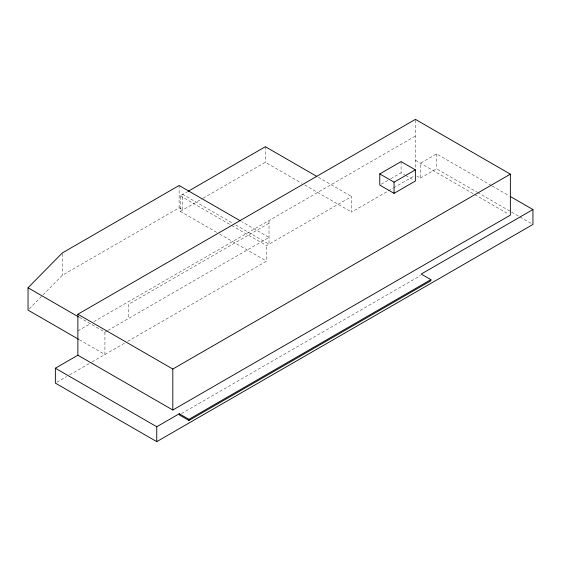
<?xml version="1.0" encoding="UTF-8"?>
<svg xmlns="http://www.w3.org/2000/svg" width="561" height="561" viewBox="0 0 561 561"><rect width="100%" height="100%" fill="white"/><g stroke="black" fill="none" stroke-linecap="round" stroke-linejoin="round"><path stroke-width="0.42" stroke-dasharray="2.81 2.1" d="M235.725 224.982L269.021 244.203L269.021 220.536M29.27 308.873L62.306 275.29L179.113 207.85L182.76 209.954L182.76 194.401L232.703 223.236M216.63 232.338L180.312 211.371L180.312 195.817L187.311 191.778M180.312 211.371L202.465 198.573M203.222 198.138L265.367 162.262L301.692 183.23M77.874 330.892L90.77 323.445M93.806 321.698L415.435 136.007M268.845 223.348L128.616 304.307L128.792 318.368M79.297 317.351L104.921 332.147L107.158 330.857M107.901 330.422L269.021 237.408L241.826 221.7M231.763 225.522L266.573 245.62L351.628 196.511L351.628 212.058L387.658 191.259M381.235 184.246L387.847 180.425M390.793 178.728L401.087 172.788L404.846 174.955M491.352 185.53L436.563 153.903L420.434 163.216L420.434 178.11L416.858 176.049M56.857 382.244L66.626 376.606M69.627 374.874L91.401 362.301M92.151 361.866L124.654 343.108M127.691 341.354L266.573 261.167L266.573 245.62M388.408 190.824L392.91 188.23M393.661 187.795L414.677 175.656M420.434 178.11L436.563 168.798L476.787 192.023M181.54 413.555L420.448 275.619M492.109 185.971L508.75 195.579M477.544 192.465L519.29 216.56M520.047 217.002L531.435 223.573M415.435 160.327L474.094 194.19M474.844 194.632L508.855 214.267M405.596 175.39L413.871 180.165M318.332 177.29L351.628 196.511M304.714 184.976L351.628 212.058M180.312 195.817L231.006 225.087M219.66 234.084L266.573 261.167M79.297 339.707L104.921 354.496L104.921 332.147M436.563 153.903L436.563 168.798M415.435 120.229L415.435 168.216M401.087 161.61L401.087 172.788M265.367 146.709L265.367 162.262M179.113 185.502L179.113 207.85M62.306 253.796L62.306 275.29"/><path stroke-width="0.84" d="M78.547 339.272L28.05 310.114L28.05 287.765L62.306 252.941L179.113 185.502L240.311 220.831M188.068 191.343L265.367 146.709L316.825 176.413M77.874 355.211L77.874 314.237L415.435 119.353L510.37 174.162L510.37 215.136L172.809 410.021L77.874 355.211L55.357 368.212L55.357 383.114L156.75 441.647L532.95 224.449L532.95 209.548L510.258 196.448M379.762 173.924L401.087 161.61L415.371 169.864L415.371 181.035L394.053 193.349L379.762 185.095L379.762 173.924L394.053 182.171L415.371 169.864M77.874 314.237L172.809 369.047L510.37 174.162M55.357 368.212L156.75 426.746L179.268 413.752L188.945 419.333L430.883 279.651L430.883 280.773L188.945 420.455L179.268 414.867L179.268 413.752M532.95 209.548L421.206 274.063L430.883 279.651M28.05 287.765L78.547 316.916M394.053 182.171L394.053 193.349M188.945 419.333L188.945 420.455M172.809 369.047L172.809 410.021M156.75 426.746L156.75 441.647"/></g></svg>
